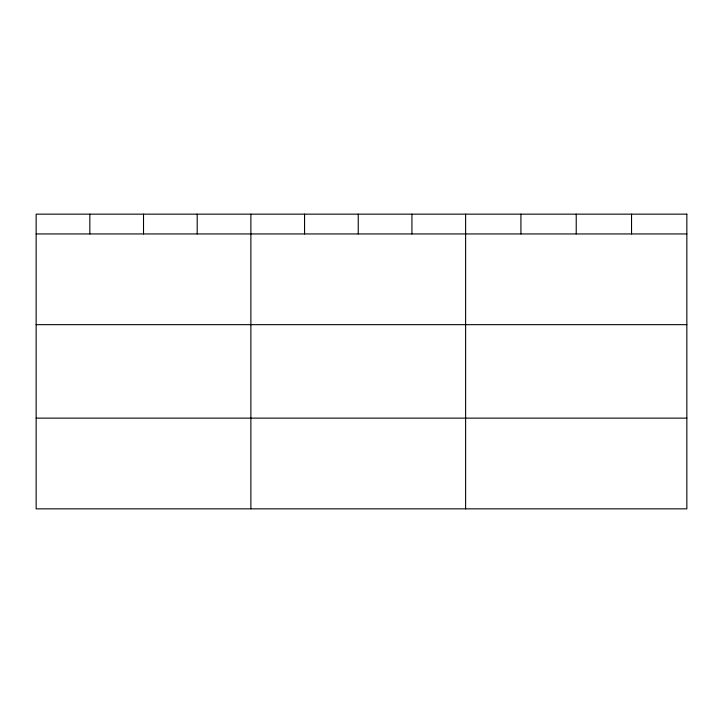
<?xml version="1.0" encoding="UTF-8"?>
<svg xmlns="http://www.w3.org/2000/svg" width="723" height="723" viewBox="0 0 723 723"><rect width="100%" height="100%" fill="white"/><g stroke="black" fill="none" stroke-linecap="round" stroke-linejoin="round"><path stroke-width="1.08" d="M36.15 233.945L686.85 233.945M36.15 324.663L686.85 324.663M36.15 418.129L686.85 418.129M631.54 214.153L631.54 233.945M576.231 214.153L576.231 233.945M520.922 214.153L520.922 233.945M465.612 214.153L465.612 508.847M411.929 214.153L411.929 233.945M358.247 214.153L358.247 233.945M304.564 214.153L304.564 233.945M250.881 214.153L250.881 508.847M197.198 214.153L197.198 233.945M143.516 214.153L143.516 233.945M89.833 214.153L89.833 233.945M686.85 214.153L36.15 214.153L36.15 508.847L686.85 508.847L686.85 214.153"/></g></svg>
